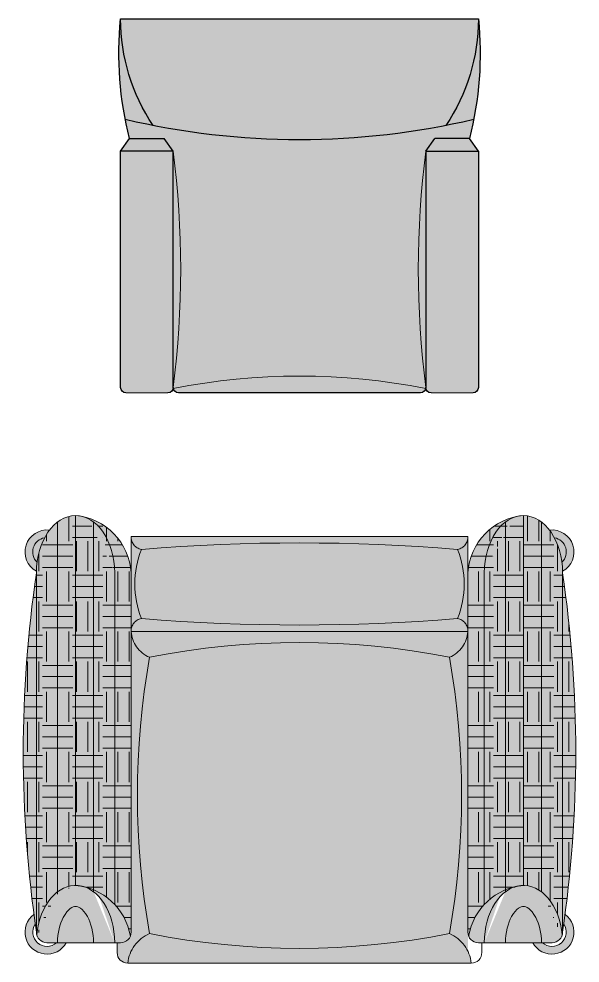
# Model space of a CAD drawing. Header units: metres. Extents: x 288.7 to 299.7, y 162.6 to 172.2.
# Drawn here: x 294.418 to 295.485, y 169.277 to 171.07 of the extents above; entities that cross this region are included whole.
import ezdxf

# ---------------------------------------------------------------- set-up
doc = ezdxf.new("R2010")
doc.units = ezdxf.units.M
doc.linetypes.add('HIDDEN2', pattern=[4.762499999999999, 3.175, -1.5875])
doc.layers.add('estofado', color=7, linetype='Continuous', lineweight=25)
doc.layers.add('parede', color=7, linetype='Continuous', lineweight=30)
pattern_1 = [(0, (-1.630636377440055, -27.65379897299687), (0.05715000000000001, 0.05715000000000001), [0.05715000000000001, -0.05715000000000001]), (0, (-1.630636377440055, -27.63236772299689), (0.05715000000000001, 0.05715000000000001), [0.05715000000000001, -0.05715000000000001]), (0, (-1.630636377440055, -27.61093647299685), (0.05715000000000001, 0.05715000000000001), [0.05715000000000001, -0.05715000000000001]), (90, (-1.6234926274401, -27.60379272299684), (-0.05715000000000001, 0.05715000000000001), [0.05715000000000001, -0.05715000000000001]), (90, (-1.602061377440009, -27.60379272299684), (-0.05715000000000001, 0.05715000000000001), [0.05715000000000001, -0.05715000000000001]), (90, (-1.580630127440031, -27.60379272299684), (-0.05715000000000001, 0.05715000000000001), [0.05715000000000001, -0.05715000000000001])]

# ---------------------------------------------------------------- blocks, each defined once
blk = doc.blocks.new('Poltrona Austria GS')
at = {"layer": 'estofado', "lineweight": 5}
h = blk.add_hatch(dxfattribs=at)
h.set_pattern_fill('EARTH,_O', color=34, scale=0.009000000000000001)
h.set_pattern_definition(pattern_1)
h.paths.add_polyline_path([(-0.5, -0.06891512728753924, 0.07344308812397204), (-0.4999999999996589, -0.7512180903718217)])
edge = h.paths.add_edge_path()
edge.add_ellipse((-0.4256554387532105, -0.06891512728753924), major_axis=(0, 0.1089154133088073), ratio=0.682589901560095, start_angle=27.51395737690893, end_angle=41.742690417502)
edge.add_ellipse((-0.4256554387532105, -0.06891512728753924), major_axis=(0, 0.1089154133088073), ratio=0.682589901560095, start_angle=41.742690417502, end_angle=52.32255933169432)
edge.add_ellipse((-0.4256554387532105, -0.06891512728753924), major_axis=(0, 0.1089154133088073), ratio=0.682589901560095, start_angle=52.32255933169432, end_angle=79.34499704152663)
edge.add_ellipse((-0.4256554387532105, -0.06891512728753924), major_axis=(0, 0.1089154133088073), ratio=0.682589901560095, start_angle=79.34499704152663, end_angle=90)
edge.add_line((-0.4999999999998863, -0.06891512715463932), (-0.4999999999996589, -0.7512180903718217))
edge.add_arc((-0.4799999999995634, -0.7512180903716512), 0.01999999999999136, 180.0000000004885, 195.0843599456205)
edge.add_ellipse((-0.4256554387509368, -0.7712180903717467), major_axis=(0, 0.1089154133088073), ratio=0.6825899015606167, start_angle=27.513957378754185, end_angle=82.1927451491668, ccw=False)
edge.add_line((-0.4599999999999227, -0.6746211928638672), (-0.4599999999999227, 0.02768177022204554))
edge = h.paths.add_edge_path()
edge.add_ellipse((-0.4256554387532105, -0.06891512728753924), major_axis=(0, 0.1089154133088073), ratio=0.682589901560095, start_angle=0, end_angle=27.51395737690893)
edge.add_line((-0.4600000000001501, 0.02768177022193186), (-0.4599999999999227, -0.6746211928638104))
edge.add_ellipse((-0.4256554387509368, -0.7712180903717467), major_axis=(0, 0.1089154133088073), ratio=0.6825899015606167, start_angle=2.7737883101508487e-09, end_angle=27.513957378754185, ccw=False)
edge.add_line((-0.4256554387509368, -0.6623026770627121), (-0.4256554387512779, 0.04000028602126804))
edge = h.paths.add_edge_path()
edge.add_ellipse((-0.4256554387532105, -0.06891512728753924), major_axis=(0, 0.1089154133088073), ratio=0.682589901560095, start_angle=-27.51395738046616, end_angle=-12.78998619798512)
edge.add_arc((-0.4362480225962599, -0.07597947484703127), 0.1164624736278139, 76.56919630036892, 84.78157875279005)
edge.add_line((-0.4256554387511642, 0.04000028602092698), (-0.4256554387508231, -0.6623026770630531))
edge.add_ellipse((-0.4256554387509368, -0.7712180903717467), major_axis=(0, 0.1089154133088073), ratio=0.6825899015606167, start_angle=-12.789986379309028, end_angle=2.7737883101508487e-09, ccw=False)
edge.add_arc((-0.4362480225940999, -0.7782824379312956), 0.1164624736277947, 67.30342742281141, 76.56919639715397, ccw=False)
edge.add_line((-0.3913108775020646, -0.6708386816934535), (-0.3913108775021783, 0.02768177021880547))
edge = h.paths.add_edge_path(flags=17)
edge.add_ellipse((-0.4256554387532105, -0.06891512728753924), major_axis=(0, 0.1089154133088073), ratio=0.682589901560095, start_angle=-90, end_angle=-27.51395738046616)
edge.add_line((-0.391310877502292, 0.02768177021863494), (-0.3913108775020646, -0.6708386816934535))
edge.add_arc((-0.4362480225938725, -0.7782824379313524), 0.1164624736277947, 43.171492949018784, 67.30342742292538, ccw=False)
edge.add_line((-0.351310877502101, -0.6986006385843666), (-0.3513108775046021, -0.06891512728424232))
edge = h.paths.add_edge_path()
edge.add_arc((-0.2959114532261538, -0.1792793542902018), 0.02409932397233753, 178.2864202347457, 181.7135797652543, ccw=False)
edge.add_line((-0.32000000000005, -0.1785587085773841), (-0.32000000000005, -0.06891512731834837))
edge.add_arc((-0.4362480225961463, -0.07597947484703127), 0.1164624736278138, 3.477565824544188, 76.56919630054512)
edge.add_ellipse((-0.4256554387532105, -0.06891512728753924), major_axis=(0, 0.1089154133088073), ratio=0.682589901560095, start_angle=-27.51395738046608, end_angle=-12.789986197985115, ccw=False)
edge.add_ellipse((-0.4256554387532105, -0.06891512728753924), major_axis=(0, 0.1089154133088073), ratio=0.682589901560095, start_angle=-90, end_angle=-27.51395738046608, ccw=False)
edge.add_line((-0.3513108775043747, -0.06891512728878979), (-0.351310877502101, -0.6986006385843666))
edge.add_arc((-0.4362480225938725, -0.7782824379312956), 0.1164624736277947, 9.687316452366417, 43.17149294899838, ccw=False)
edge.add_arc((-0.3399999999999181, -0.7512180903718786), 0.01999999999997531, 338.0774119669543, 359.9999999998371)
edge.add_line((-0.3199999999999363, -0.7512180903719354), (-0.32000000000005, -0.1800000000030195))
h = blk.add_hatch(color=34, dxfattribs=at)
h.dxf.hatch_style = 1
h.set_gradient(color1=(180, 117, 95), color2=(73, 45, 34), one_color=1, tint=0.2099999934434891)
edge = h.paths.add_edge_path()
edge.add_ellipse((-0.4256554387532105, -0.06891512728753924), major_axis=(0, 0.1089154133088073), ratio=0.682589901560095, start_angle=27.51395737690893, end_angle=41.742690417502)
edge.add_ellipse((-0.4256554387532105, -0.06891512728753924), major_axis=(0, 0.1089154133088073), ratio=0.682589901560095, start_angle=41.742690417502, end_angle=52.32255933169432)
edge.add_ellipse((-0.4256554387532105, -0.06891512728753924), major_axis=(0, 0.1089154133088073), ratio=0.682589901560095, start_angle=52.32255933169432, end_angle=79.34499704152663)
edge.add_ellipse((-0.4256554387532105, -0.06891512728753924), major_axis=(0, 0.1089154133088073), ratio=0.682589901560095, start_angle=79.34499704152663, end_angle=90)
edge.add_line((-0.4999999999998863, -0.06891512715463932), (-0.4999999999996589, -0.7512180903718217))
edge.add_arc((-0.4799999999995634, -0.7512180903716512), 0.01999999999999136, 180.0000000004885, 195.0843599456205)
edge.add_ellipse((-0.4256554387509368, -0.7712180903717467), major_axis=(0, 0.1089154133088073), ratio=0.6825899015606167, start_angle=27.513957378754185, end_angle=82.1927451491668, ccw=False)
edge.add_line((-0.4599999999999227, -0.6746211928638672), (-0.4600000000001501, 0.02768177022187501))
edge = h.paths.add_edge_path()
edge.add_ellipse((-0.4256554387532105, -0.06891512728753924), major_axis=(0, 0.1089154133088073), ratio=0.682589901560095, start_angle=0, end_angle=27.51395737690893)
edge.add_line((-0.4600000000001501, 0.02768177022181817), (-0.4599999999999227, -0.6746211928639241))
edge.add_ellipse((-0.4256554387509368, -0.7712180903717467), major_axis=(0, 0.1089154133088073), ratio=0.6825899015606167, start_angle=2.7737883101508487e-09, end_angle=27.513957378754185, ccw=False)
edge.add_line((-0.4256554387510505, -0.6623026770628258), (-0.4256554387511642, 0.04000028602138173))
h = blk.add_hatch(color=34, dxfattribs=at)
h.dxf.hatch_style = 1
h.set_gradient(color1=(180, 117, 95), color2=(73, 45, 34), one_color=1, tint=0.2099999934434891)
edge = h.paths.add_edge_path()
edge.add_ellipse((-0.4256554387532105, -0.06891512728753924), major_axis=(0, 0.1089154133088073), ratio=0.682589901560095, start_angle=-27.51395738046616, end_angle=-12.78998619798512)
edge.add_arc((-0.4362480225962599, -0.07597947484703127), 0.1164624736278139, 76.56919630036892, 84.78157875279005)
edge.add_line((-0.4256554387511642, 0.04000028602092698), (-0.4256554387508231, -0.6623026770630531))
edge.add_ellipse((-0.4256554387509368, -0.7712180903717467), major_axis=(0, 0.1089154133088073), ratio=0.6825899015606167, start_angle=-12.789986379309028, end_angle=2.7737883101508487e-09, ccw=False)
edge.add_arc((-0.4362480225940999, -0.7782824379312956), 0.1164624736277947, 67.30342742281141, 76.56919639715397, ccw=False)
edge.add_line((-0.3913108775020646, -0.6708386816934535), (-0.3913108775021783, 0.02768177021886231))
edge = h.paths.add_edge_path()
edge.add_ellipse((-0.4256554387532105, -0.06891512728753924), major_axis=(0, 0.1089154133088073), ratio=0.682589901560095, start_angle=-90, end_angle=-27.51395738046616)
edge.add_line((-0.391310877502292, 0.02768177021880547), (-0.3913108775020646, -0.6708386816934535))
edge.add_arc((-0.4362480225938725, -0.7782824379313524), 0.1164624736277947, 43.171492949018784, 67.30342742292538, ccw=False)
edge.add_line((-0.351310877502101, -0.6986006385843666), (-0.3513108775043747, -0.06891512729015403))
h = blk.add_hatch(color=34, dxfattribs=at)
h.dxf.hatch_style = 1
h.set_gradient(color1=(180, 117, 95), color2=(73, 45, 34), one_color=1, tint=0.2099999934434891)
edge = h.paths.add_edge_path()
edge.add_arc((-0.2959114532261538, -0.1792793542910545), 0.02409932397233753, 178.2864202327195, 181.7135797671455, ccw=False)
edge.add_line((-0.32000000000005, -0.1785587085773841), (-0.32000000000005, -0.06891512731834837))
edge.add_arc((-0.4362480225961463, -0.07597947484703127), 0.1164624736278138, 3.477565824544188, 76.56919630054512)
edge.add_ellipse((-0.4256554387532105, -0.06891512728753924), major_axis=(0, 0.1089154133088073), ratio=0.682589901560095, start_angle=-27.51395738046608, end_angle=-12.789986197985115, ccw=False)
edge.add_ellipse((-0.4256554387532105, -0.06891512728753924), major_axis=(0, 0.1089154133088073), ratio=0.682589901560095, start_angle=-90, end_angle=-27.51395738046608, ccw=False)
edge.add_line((-0.351310877504261, -0.06891512728753924), (-0.351310877502101, -0.6986006385843666))
edge.add_arc((-0.4362480225938725, -0.7782824379312956), 0.1164624736277947, 9.687316452366417, 43.17149294899838, ccw=False)
edge.add_arc((-0.3399999999999181, -0.7512180903718786), 0.01999999999997531, 338.0774119669543, 359.9999999998371)
edge.add_line((-0.3199999999999363, -0.7512180903719354), (-0.32000000000005, -0.180000000004668))
h = blk.add_hatch(dxfattribs=at)
h.set_pattern_fill('EARTH,_O', color=34, scale=0.009000000000000001)
h.set_pattern_definition(pattern_1)
edge = h.paths.add_edge_path()
edge.add_ellipse((0.4256554387529832, -0.06891512728776661), major_axis=(0, 0.1089154133088073), ratio=0.682589901560095, start_angle=387.51395738046614, end_angle=450, ccw=False)
edge.add_ellipse((0.4256554387529832, -0.06891512728776661), major_axis=(0, 0.1089154133088073), ratio=0.682589901560095, start_angle=372.78998619798506, end_angle=387.51395738046614, ccw=False)
edge.add_arc((0.4362480225959189, -0.07597947484731549), 0.1164624736278138, 103.4308036995702, 176.5224341724868)
edge.add_line((0.3200000000001637, -0.06891512731260718), (0.3200000000001637, -0.1785587085876159))
edge.add_arc((0.2959114532260401, -0.1792793542929871), 0.02409932397233753, -1.7135797474069818, 1.7135797475420986, ccw=False)
edge.add_line((0.3200000000001637, -0.1799999999983015), (0.3200000000003911, -0.7512180903721628))
edge.add_arc((0.3400000000003729, -0.7512180903722765), 0.01999999999999107, 179.9999999996743, 201.9225880312918)
edge.add_arc((0.4362480225940999, -0.778282437931523), 0.1164624736278282, 136.8285070509812, 170.3126835474407, ccw=False)
edge.add_line((0.3513108775023284, -0.6986006385845371), (0.351310877504261, -0.06891512728498128))
edge = h.paths.add_edge_path(flags=16)
edge.add_ellipse((0.4256554387529832, -0.06891512728776661), major_axis=(0, 0.1089154133088073), ratio=0.682589901560095, start_angle=387.5139573804661, end_angle=450)
edge.add_line((0.3513108775041474, -0.06891512729225724), (0.3513108775023284, -0.6986006385845371))
edge.add_arc((0.4362480225940999, -0.778282437931523), 0.1164624736278282, 112.69657257707459, 136.8285070509812, ccw=False)
edge.add_line((0.391310877502292, -0.670838681693624), (0.3913108775020646, 0.02768177021863494))
edge = h.paths.add_edge_path()
edge.add_arc((0.4362480225962599, -0.07597947484691758), 0.1164624736278138, 95.21842124732133, 103.4308036985934)
edge.add_ellipse((0.4256554387529832, -0.06891512728776661), major_axis=(0, 0.1089154133088073), ratio=0.682589901560095, start_angle=372.7899861979851, end_angle=387.5139573804661)
edge.add_line((0.3913108775019509, 0.02768177021869178), (0.391310877502292, -0.670838681693624))
edge.add_arc((0.4362480225940999, -0.7782824379315798), 0.1164624736278282, 103.43080360226952, 112.6965725770639, ccw=False)
edge.add_ellipse((0.4256554387511642, -0.7712180903719741), major_axis=(0, 0.1089154133088073), ratio=0.682589901560095, start_angle=359.9999999972273, end_angle=372.78998637913116, ccw=False)
edge.add_line((0.4256554387511642, -0.6623026770633373), (0.4256554387509368, 0.04000028602104067))
edge = h.paths.add_edge_path()
edge.add_ellipse((0.4256554387529832, -0.06891512728776661), major_axis=(0, 0.1089154133088073), ratio=0.682589901560095, start_angle=332.4860426230911, end_angle=360)
edge.add_line((0.4256554387508231, 0.04000028602109751), (0.4256554387511642, -0.6623026770629963))
edge.add_ellipse((0.4256554387511642, -0.7712180903719741), major_axis=(0, 0.1089154133088073), ratio=0.682589901560095, start_angle=332.48604262121404, end_angle=359.9999999972273, ccw=False)
edge.add_line((0.4600000000001501, -0.6746211928641515), (0.459999999999809, 0.02768177022181817))
edge = h.paths.add_edge_path()
edge.add_ellipse((0.4256554387529832, -0.06891512728776661), major_axis=(0, 0.1089154133088073), ratio=0.682589901560095, start_angle=270, end_angle=280.6550029582891)
edge.add_ellipse((0.4256554387529832, -0.06891512728776661), major_axis=(0, 0.1089154133088073), ratio=0.682589901560095, start_angle=280.6550029582891, end_angle=307.6774406686087)
edge.add_ellipse((0.4256554387529832, -0.06891512728776661), major_axis=(0, 0.1089154133088073), ratio=0.682589901560095, start_angle=307.6774406686087, end_angle=318.2573095826572)
edge.add_ellipse((0.4256554387529832, -0.06891512728776661), major_axis=(0, 0.1089154133088073), ratio=0.682589901560095, start_angle=318.2573095826572, end_angle=332.4860426230911)
edge.add_line((0.459999999999809, 0.02768177022170448), (0.4600000000001501, -0.6746211928642083))
edge.add_ellipse((0.4256554387511642, -0.7712180903719741), major_axis=(0, 0.1089154133088073), ratio=0.682589901560095, start_angle=277.8072548501721, end_angle=332.48604262121404, ccw=False)
edge.add_arc((0.4800000000001319, -0.7512180903722196), 0.01999999999997147, 344.9156400531094, 360)
edge.add_line((0.5000000000001137, -0.7512180903722196), (0.4999999999997726, -0.06891512716174475))
h.paths.add_polyline_path([(0.4999999999997726, -0.06891512728776661), (0.5000000000001137, -0.7145708257049819, -0.03352896933104536), (0.504718967972849, -0.7175729624938185, 0.0697870067266893)])
h = blk.add_hatch(color=34, dxfattribs=at)
h.dxf.hatch_style = 1
h.set_gradient(color1=(180, 117, 95), color2=(73, 45, 34), one_color=1, tint=0.2099999934434891)
edge = h.paths.add_edge_path()
edge.add_ellipse((0.4256554387529832, -0.06891512728776661), major_axis=(0, 0.1089154133088073), ratio=0.682589901560095, start_angle=387.51395738046614, end_angle=450, ccw=False)
edge.add_ellipse((0.4256554387529832, -0.06891512728776661), major_axis=(0, 0.1089154133088073), ratio=0.682589901560095, start_angle=372.78998619798506, end_angle=387.51395738046614, ccw=False)
edge.add_arc((0.4362480225959189, -0.07597947484731549), 0.1164624736278138, 103.4308036995702, 176.5224341724868)
edge.add_line((0.3200000000001637, -0.06891512731260718), (0.3200000000001637, -0.1785587085876159))
edge.add_arc((0.2959114532260401, -0.1792793542929871), 0.02409932397233753, -1.7135797474069818, 1.7135797475420986, ccw=False)
edge.add_line((0.3200000000001637, -0.1799999999983015), (0.3200000000003911, -0.7512180903721628))
edge.add_arc((0.3400000000003729, -0.7512180903722765), 0.01999999999999107, 179.9999999996743, 201.9225880312918)
edge.add_arc((0.4362480225940999, -0.778282437931523), 0.1164624736278282, 136.8285070509812, 170.3126835474407, ccw=False)
edge.add_line((0.3513108775023284, -0.6986006385845371), (0.3513108775041474, -0.06891512728805083))
h = blk.add_hatch(color=34, dxfattribs=at)
h.dxf.hatch_style = 1
h.set_gradient(color1=(180, 117, 95), color2=(73, 45, 34), one_color=1, tint=0.2099999934434891)
edge = h.paths.add_edge_path()
edge.add_arc((0.4362480225961463, -0.07597947484691758), 0.1164624736278138, 95.21842124726564, 103.4308036984781)
edge.add_ellipse((0.4256554387529832, -0.06891512728776661), major_axis=(0, 0.1089154133088073), ratio=0.682589901560095, start_angle=372.7899861979851, end_angle=387.5139573804661)
edge.add_line((0.3913108775020646, 0.02768177021857809), (0.391310877502292, -0.670838681693624))
edge.add_arc((0.4362480225940999, -0.7782824379315798), 0.1164624736278282, 103.43080360226952, 112.6965725770639, ccw=False)
edge.add_ellipse((0.4256554387511642, -0.7712180903719741), major_axis=(0, 0.1089154133088073), ratio=0.682589901560095, start_angle=359.9999999972273, end_angle=372.78998637913116, ccw=False)
edge.add_line((0.4256554387511642, -0.6623026770633373), (0.4256554387509368, 0.04000028602104067))
edge = h.paths.add_edge_path()
edge.add_ellipse((0.4256554387529832, -0.06891512728776661), major_axis=(0, 0.1089154133088073), ratio=0.682589901560095, start_angle=387.5139573804661, end_angle=450)
edge.add_line((0.3513108775041474, -0.06891512729225724), (0.3513108775023284, -0.6986006385845371))
edge.add_arc((0.4362480225940999, -0.778282437931523), 0.1164624736278282, 112.69657257707459, 136.8285070509812, ccw=False)
edge.add_line((0.391310877502292, -0.670838681693624), (0.3913108775020646, 0.02768177021863494))
h = blk.add_hatch(color=34, dxfattribs=at)
h.dxf.hatch_style = 1
h.set_gradient(color1=(180, 117, 95), color2=(73, 45, 34), one_color=1, tint=0.2099999934434891)
edge = h.paths.add_edge_path()
edge.add_ellipse((0.4256554387529832, -0.06891512728776661), major_axis=(0, 0.1089154133088073), ratio=0.682589901560095, start_angle=270, end_angle=280.6550029582891)
edge.add_ellipse((0.4256554387529832, -0.06891512728776661), major_axis=(0, 0.1089154133088073), ratio=0.682589901560095, start_angle=280.6550029582891, end_angle=307.6774406686087)
edge.add_ellipse((0.4256554387529832, -0.06891512728776661), major_axis=(0, 0.1089154133088073), ratio=0.682589901560095, start_angle=307.6774406686087, end_angle=318.2573095826572)
edge.add_ellipse((0.4256554387529832, -0.06891512728776661), major_axis=(0, 0.1089154133088073), ratio=0.682589901560095, start_angle=318.2573095826572, end_angle=332.4860426230911)
edge.add_line((0.4599999999996953, 0.0276817702215908), (0.4600000000000364, -0.6746211928642083))
edge.add_ellipse((0.4256554387511642, -0.7712180903719741), major_axis=(0, 0.1089154133088073), ratio=0.682589901560095, start_angle=277.8072548501721, end_angle=332.48604262121404, ccw=False)
edge.add_arc((0.4800000000001319, -0.7512180903722196), 0.01999999999997147, 344.9156400531094, 360)
edge.add_line((0.5000000000001137, -0.7512180903722196), (0.4999999999997726, -0.06891512715475301))
edge = h.paths.add_edge_path()
edge.add_ellipse((0.4256554387529832, -0.06891512728776661), major_axis=(0, 0.1089154133088073), ratio=0.682589901560095, start_angle=332.4860426230911, end_angle=360)
edge.add_line((0.4256554387508231, 0.04000028602109751), (0.4256554387511642, -0.6623026770629963))
edge.add_ellipse((0.4256554387511642, -0.7712180903719741), major_axis=(0, 0.1089154133088073), ratio=0.682589901560095, start_angle=332.48604262121404, end_angle=359.9999999972273, ccw=False)
edge.add_line((0.4600000000001501, -0.6746211928641515), (0.459999999999809, 0.02768177022181817))
h = blk.add_hatch(color=34, dxfattribs=at)
h.dxf.hatch_style = 1
h.set_gradient(color1=(180, 117, 95), color2=(73, 45, 34), one_color=1, tint=0.2099999934434891, name='INVSPHERICAL')
edge = h.paths.add_edge_path()
edge.add_ellipse((-0.4256554387532105, -0.06891512728753924), major_axis=(0, 0.1089154133088073), ratio=0.682589901560095, start_angle=41.74269041750199, end_angle=52.32255933169432, ccw=False)
edge.add_arc((-0.4799999999997908, -0.02911593219761244), 0.04174951505784188, 83.33314743991866, 241.4389020635607)
edge.add_ellipse((-0.4256554387532105, -0.06891512728753924), major_axis=(0, 0.1089154133088073), ratio=0.682589901560095, start_angle=79.3449970415266, end_angle=90, ccw=False)
edge.add_arc((-0.4799999999996771, -0.02911593219761244), 0.02714657481385534, 99.53429250226719, 226.407678376914, ccw=False)
h = blk.add_hatch(color=34, dxfattribs=at)
h.dxf.hatch_style = 1
h.set_gradient(color1=(222, 226, 227), one_color=1, tint=1, name='CURVED')
h.paths.add_polyline_path([(0.3200000000001637, -0.001441291413300405), (0.3200000000001637, -2.273736754432321e-13), (-0.32000000000005, 2.842170943040401e-13), (-0.32000000000005, -0.001441291416483637, 0.3500104227340222), (-0.3005610522181996, -0.02436718129024484, -0.04103744391108397), (0.3005610522174038, -0.02436718129013116, 0.3500104227776589)])
h = blk.add_hatch(color=34, dxfattribs=at)
h.dxf.hatch_style = 1
h.set_gradient(color1=(180, 117, 95), color2=(73, 45, 34), one_color=1, tint=0.2099999934434891, name='INVSPHERICAL')
edge = h.paths.add_edge_path()
edge.add_ellipse((0.4256554387529832, -0.06891512728776661), major_axis=(0, 0.1089154133088073), ratio=0.682589901560095, start_angle=307.67744066860865, end_angle=318.2573095826572, ccw=False)
edge.add_arc((0.4800000000003593, -0.02911593219727138), 0.02714657481385533, -46.40767837962801, 80.46570750065189, ccw=False)
edge.add_ellipse((0.4256554387529832, -0.06891512728776661), major_axis=(0, 0.1089154133088073), ratio=0.682589901560095, start_angle=270, end_angle=280.6550029582891, ccw=False)
edge.add_arc((0.4800000000000182, -0.02911593219761244), 0.04174951505784189, 298.5610979359163, 456.6668525608653)
h = blk.add_hatch(color=34, dxfattribs=at)
h.dxf.hatch_style = 1
h.set_gradient(color1=(222, 226, 227), one_color=1, tint=1)
h.paths.add_polyline_path([(-0.3005610522175175, -0.02436718129035853, -0.3500104227418851), (-0.32000000000005, -0.001441291416483637), (-0.32000000000005, -0.1785587085811926, -0.3500104227339385), (-0.3005610522174038, -0.1556328187081135, -0.1903658255387274)])
h = blk.add_hatch(color=34, dxfattribs=at)
h.dxf.hatch_style = 1
h.set_gradient(color1=(222, 226, 227), one_color=1, tint=1, name='CYLINDER')
h.paths.add_polyline_path([(0.3005610522175175, -0.02436718129087012, 0.04103744391103724), (-0.3005610522174038, -0.024367181290188, 0.1903658255390819), (-0.3005610522174038, -0.1556328187081704, 0.0410374439110294), (0.3005610522174038, -0.155632818708682, 0.1903658255388158)])
h = blk.add_hatch(color=34, dxfattribs=at)
h.dxf.hatch_style = 1
h.set_gradient(color1=(222, 226, 227), one_color=1, tint=1)
h.paths.add_polyline_path([(0.3200000000001637, -0.001441291413357249, -0.3500104227843137), (0.3005610522175175, -0.02436718129087012, -0.1903658255388158), (0.3005610522174038, -0.155632818708682, -0.3500104228080128), (0.3200000000001637, -0.1785587085881843)])
h = blk.add_hatch(color=34, dxfattribs=at)
h.dxf.hatch_style = 1
h.set_gradient(color1=(180, 117, 95), color2=(73, 45, 34), one_color=1, tint=0.2099999934434891)
h.paths.add_polyline_path([(-0.5, -0.06891512728753924, 0.07344308812397204), (-0.4999999999996589, -0.7512180903718217)])
h = blk.add_hatch(color=34, dxfattribs=at)
h.dxf.hatch_style = 1
h.set_gradient(color1=(180, 117, 95), color2=(73, 45, 34), one_color=1, tint=0.2099999934434891)
h.paths.add_polyline_path([(0.4999999999997726, -0.06891512728776661), (0.5000000000001137, -0.714570825704925, -0.001824041425994378), (0.5002668495100124, -0.7147177229969088, 0.001824041425994378), (0.5000000000001137, -0.714570825704925), (0.5000000000001137, -0.7512180903722196, 0.07344308812399074)])
h = blk.add_hatch(color=34, dxfattribs=at)
h.dxf.hatch_style = 1
h.set_gradient(color1=(222, 226, 227), one_color=1, tint=1, name='HEMISPHERICAL')
h.paths.add_polyline_path([(0.3005610522177449, -0.155632818708682, -0.04103744391105276), (-0.3005610522174038, -0.1556328187081704, 0.3500104227326469), (-0.32000000000005, -0.1785587085811358), (-0.32000000000005, -0.1799999999997226), (0.32000000000005, -0.180000000000291), (0.32000000000005, -0.1785587085826137, 0.3500104227403403)])
h = blk.add_hatch(color=34, dxfattribs=at)
h.dxf.hatch_style = 1
h.set_gradient(color1=(222, 226, 227), one_color=1, tint=1, name='HEMISPHERICAL')
h.paths.add_polyline_path([(-0.2850759994597638, -0.2291564894285898, -0.286381710178345), (-0.32000000000005, -0.1800000000043838), (-0.3199999999999363, -0.7512180903719354, -0.4142135623732853), (-0.3399999999999181, -0.7712180903719172), (-0.3465827367865586, -0.7712180903718604), (-0.3465827367865586, -0.7899997139788866, 0.4142135623746362), (-0.3265827367864631, -0.8099997139788684, -0.2689464518696725), (-0.2850759994595364, -0.7540040430811246, -0.08745549175568686)])
h = blk.add_hatch(color=34, dxfattribs=at)
h.dxf.hatch_style = 1
h.set_gradient(color1=(222, 226, 227), one_color=1, tint=1, name='HEMISPHERICAL')
h.paths.add_polyline_path([(0.3200000000001637, -0.1800000000002342), (-0.32000000000005, -0.1799999999997226, 0.28638171019836), (-0.2850759994599912, -0.2291564894284761, -0.09800855054632951), (0.2850759994596501, -0.2291564894290445, 0.286381710200094)])
h = blk.add_hatch(color=34, dxfattribs=at)
h.dxf.hatch_style = 1
h.set_gradient(color1=(222, 226, 227), one_color=1, tint=1, name='HEMISPHERICAL')
h.paths.add_polyline_path([(0.32000000000005, -0.1800000000019395, -0.2863817101919433), (0.2850759994596501, -0.2291564894290445, -0.08745549175581951), (0.2850759994598775, -0.7540040430811814, -0.1793590825310899), (0.32000000000005, -0.787357797867287)])
h = blk.add_hatch(color=34, dxfattribs=at)
h.dxf.hatch_style = 1
h.set_gradient(color1=(222, 226, 227), one_color=1, tint=1, name='HEMISPHERICAL')
h.paths.add_polyline_path([(0.2850759994596501, -0.2291564894290445, 0.09800855054628968), (-0.2850759994597638, -0.2291564894284193, 0.08745549175572533), (-0.2850759994595364, -0.7540040430811814, 0.09800855054628982), (0.2850759994598775, -0.7540040430816362, 0.0874554917558965)])
h = blk.add_hatch(color=34, dxfattribs=at)
h.dxf.hatch_style = 1
h.set_gradient(color1=(180, 117, 95), color2=(73, 45, 34), one_color=1, tint=0.2099999934434891, name='INVCURVED')
edge = h.paths.add_edge_path(flags=17)
edge.add_spline(control_points=[(-0.3913108775020646, -0.7712180903717467), (-0.3913108775020646, -0.7524220196917213), (-0.3962314769225941, -0.7338113047637762), (-0.4122127985940551, -0.7054975350458221), (-0.4211864316927176, -0.7022038090714204), (-0.4305880960874902, -0.7024065449760428), (-0.4401628823156898, -0.7064588241408387), (-0.4555282764331423, -0.7353738068543976), (-0.459999999999809, -0.7532228052123173), (-0.459999999999809, -0.7712180903717467)], knot_values=[4.71238898038469, 4.71238898038469, 4.71238898038469, 4.71238898038469, 5.40332093047035, 5.40332093047035, 6.297903497772919, 6.297903497772919, 7.192486065075487, 7.192486065075487, 7.853981633974483, 7.853981633974483, 7.853981633974483, 7.853981633974483], degree=3, periodic=0)
edge.add_line((-0.459999999999809, -0.7712180903718036), (-0.3913108775020646, -0.7712180903718604))
edge = h.paths.add_edge_path()
edge.add_ellipse((-0.4256554387509368, -0.7712180903717467), major_axis=(0, 0.1089154133088073), ratio=0.6825899015606167, start_angle=-90, end_angle=-27.51395737866266)
edge.add_ellipse((-0.4256554387509368, -0.7712180903717467), major_axis=(0, 0.1089154133088073), ratio=0.6825899015606167, start_angle=-27.51395737866266, end_angle=-12.78998637930895)
edge.add_arc((-0.436248022592963, -0.778282437931523), 0.1164624736277947, 76.56919627046972, 84.78157875610425)
edge.add_ellipse((-0.4256554387509368, -0.7712180903717467), major_axis=(0, 0.1089154133088073), ratio=0.6825899015606167, start_angle=2.773850793235414e-09, end_angle=27.51395737875421)
edge.add_ellipse((-0.4256554387509368, -0.7712180903717467), major_axis=(0, 0.1089154133088073), ratio=0.6825899015606167, start_angle=27.51395737875421, end_angle=82.19274514916681)
edge.add_arc((-0.4799999999995634, -0.7512180903718217), 0.01999999999999136, 195.0843599451488, 269.9999999996743)
edge.add_line((-0.4799999999996771, -0.7712180903718036), (-0.4599999999996953, -0.7712180903718036))
edge.add_spline(control_points=[(-0.459999999999809, -0.7712180903717467), (-0.459999999999809, -0.7532228052123173), (-0.4555282764331423, -0.7353738068543976), (-0.4401628823156898, -0.7064588241408387), (-0.4305880960874902, -0.7024065449760428), (-0.4211864316927176, -0.7022038090714204), (-0.4122127985940551, -0.7054975350458221), (-0.3962314769225941, -0.7338113047637762), (-0.3913108775020646, -0.7524220196917213), (-0.3913108775020646, -0.7712180903717467)], knot_values=[4.71238898038469, 4.71238898038469, 4.71238898038469, 4.71238898038469, 5.373884549283686, 5.373884549283686, 6.268467116586254, 6.268467116586254, 7.163049683888822, 7.163049683888822, 7.853981633974483, 7.853981633974483, 7.853981633974483, 7.853981633974483], degree=3, periodic=0)
edge.add_line((-0.3913108775021783, -0.7712180903718604), (-0.3513108775022147, -0.7712180903719172))
edge = h.paths.add_edge_path()
edge.add_line((-0.3913108775020646, -0.6708386816933967), (-0.3913108775020646, -0.6746211928638104))
edge.add_ellipse((-0.4256554387509368, -0.7712180903717467), major_axis=(0, 0.1089154133088073), ratio=0.6825899015606167, start_angle=-90, end_angle=-27.513957378662724, ccw=False)
edge.add_line((-0.351310877502101, -0.7712180903719172), (-0.3399999999999181, -0.7712180903719172))
edge.add_arc((-0.3399999999999181, -0.7512180903719354), 0.01999999999997532, 270, 338.0774119671054)
edge.add_arc((-0.4362480225938725, -0.7782824379312956), 0.1164624736277947, 9.687316452366366, 67.3034274229254)
h = blk.add_hatch(color=34, dxfattribs=at)
h.dxf.hatch_style = 1
h.set_gradient(color1=(180, 117, 95), color2=(73, 45, 34), one_color=1, tint=0.2099999934434891, name='INVCURVED')
edge = h.paths.add_edge_path(flags=17)
edge.add_spline(control_points=[(0.4600000000000364, -0.7712180903719741), (0.4600000000000364, -0.7532228052125447), (0.4555282764333697, -0.735373806854625), (0.4401628823159172, -0.7064588241410661), (0.4305880960877175, -0.7024065449762702), (0.421186431692945, -0.7022038090716478), (0.4122127985942825, -0.7054975350460495), (0.3962314769228215, -0.7338113047640036), (0.391310877502292, -0.7524220196919487), (0.391310877502292, -0.7712180903719741)], knot_values=[4.71238898038469, 4.71238898038469, 4.71238898038469, 4.71238898038469, 5.373884549283686, 5.373884549283686, 6.268467116586254, 6.268467116586254, 7.163049683888822, 7.163049683888822, 7.853981633974483, 7.853981633974483, 7.853981633974483, 7.853981633974483], degree=3, periodic=0)
edge.add_line((0.391310877502292, -0.7712180903721446), (0.4599999999999227, -0.7712180903722015))
edge = h.paths.add_edge_path()
edge.add_ellipse((0.4256554387511642, -0.7712180903719741), major_axis=(0, 0.1089154133088073), ratio=0.682589901560095, start_angle=277.8072548501721, end_angle=332.486042621214)
edge.add_ellipse((0.4256554387511642, -0.7712180903719741), major_axis=(0, 0.1089154133088073), ratio=0.682589901560095, start_angle=332.486042621214, end_angle=359.9999999972273)
edge.add_arc((0.4362480225940999, -0.7782824379316935), 0.1164624736278282, 95.2184212443439, 103.4308037304462)
edge.add_ellipse((0.4256554387511642, -0.7712180903719741), major_axis=(0, 0.1089154133088073), ratio=0.682589901560095, start_angle=372.7899863791312, end_angle=387.5139573786806)
edge.add_ellipse((0.4256554387511642, -0.7712180903719741), major_axis=(0, 0.1089154133088073), ratio=0.682589901560095, start_angle=387.5139573786806, end_angle=450)
edge.add_line((0.3513108775023284, -0.7712180903721446), (0.3913108775020646, -0.7712180903722015))
edge.add_spline(control_points=[(0.391310877502292, -0.7712180903719741), (0.391310877502292, -0.7524220196919487), (0.3962314769228215, -0.7338113047640036), (0.4122127985942825, -0.7054975350460495), (0.421186431692945, -0.7022038090716478), (0.4305880960877175, -0.7024065449762702), (0.4401628823159172, -0.7064588241410661), (0.4555282764333697, -0.735373806854625), (0.4600000000000364, -0.7532228052125447), (0.4600000000000364, -0.7712180903719741)], knot_values=[4.71238898038469, 4.71238898038469, 4.71238898038469, 4.71238898038469, 5.40332093047035, 5.40332093047035, 6.297903497772919, 6.297903497772919, 7.192486065075487, 7.192486065075487, 7.853981633974483, 7.853981633974483, 7.853981633974483, 7.853981633974483], degree=3, periodic=0)
edge.add_line((0.4599999999999227, -0.7712180903722015), (0.4800000000001319, -0.7712180903722015))
edge.add_arc((0.4800000000001319, -0.7512180903722196), 0.01999999999997147, 270, 344.9156400531094)
edge = h.paths.add_edge_path()
edge.add_ellipse((0.4256554387511642, -0.7712180903719741), major_axis=(0, 0.1089154133088073), ratio=0.682589901560095, start_angle=387.51395737868063, end_angle=450, ccw=False)
edge.add_line((0.391310877502292, -0.6746211928639241), (0.391310877502292, -0.670838681693624))
edge.add_arc((0.4362480225940999, -0.778282437931523), 0.1164624736278282, 112.6965725770746, 170.3126835474407)
edge.add_arc((0.3400000000003729, -0.7512180903721628), 0.01999999999999107, 201.922588031594, 270)
edge.add_line((0.3400000000003729, -0.7712180903721446), (0.3513108775024421, -0.7712180903721446))
h = blk.add_hatch(color=34, dxfattribs=at)
h.dxf.hatch_style = 1
h.set_gradient(color1=(180, 117, 95), color2=(73, 45, 34), one_color=1, tint=0.2099999934434891, name='INVSPHERICAL')
h.paths.add_polyline_path([(-0.5022174824608783, -0.7358495394403803, -0.001974986642442085), (-0.5047189679726216, -0.717572962493989, 1.246778418160761), (-0.4433527353328373, -0.7712180903718604), (-0.461839358913835, -0.7712180903718036, -0.8918548326694588)])
h = blk.add_hatch(color=34, dxfattribs=at)
h.dxf.hatch_style = 1
h.set_gradient(color1=(180, 117, 95), color2=(73, 45, 34), one_color=1, tint=0.2099999934434891, name='INVSPHERICAL')
h.paths.add_polyline_path([(0.504718967972849, -0.7175729624938754, -0.001974986642407561), (0.502217482460992, -0.7358495394399256, -0.8918548326833255), (0.4618393589145171, -0.7712180903722015), (0.443352735333292, -0.7712180903722015, 1.246778418153081)])
h = blk.add_hatch(color=34, dxfattribs=at)
h.dxf.hatch_style = 1
h.set_gradient(color1=(222, 226, 227), one_color=1, tint=1, name='HEMISPHERICAL')
h.paths.add_polyline_path([(0.2850759994606733, -0.7540040430814656, -0.09800855054642929), (-0.2850759994595364, -0.7540040430811814, 0.2689464518697708), (-0.3265827367865768, -0.8099997139788684), (0.3265827367868042, -0.8099997139791526, 0.2689464518673551)])
at = {"layer": 'estofado', "color": 34, "lineweight": 5}
for p, q in [((-0.4256554387511642, 0.04000028602126804), (-0.4256554387509368, -0.6623026770629394)), ((0.4256554387509368, 0.04000028602104067), (0.4256554387511642, -0.6623026770631668)), ((-0.4600000000000364, 0.0276817702219887), (-0.4599999999999227, -0.6746211928638672)), ((-0.391310877502292, 0.02768177021886231), (-0.3913108775020646, -0.6746211928638104)), ((0.3913108775020646, 0.02768177021863494), (0.391310877502292, -0.6746211928640378)), ((0.459999999999809, 0.02768177022176133), (0.4600000000001501, -0.6746211928640946)), ((-0.351310877502101, -0.6986006385842529), (-0.3513108775043747, -0.06891512728753924)), ((0.3513108775023284, -0.6986006385844803), (0.3513108775041474, -0.06891512728776661))]:
    blk.add_line(p, q, dxfattribs=at)
at = {"layer": 'estofado', "color": 34, "lineweight": 13}
for p, q in [((-0.3200000000001637, 2.273736754432321e-13), (0.3200000000001637, -2.273736754432321e-13)), ((-0.32000000000005, 2.842170943040401e-13), (-0.3199999999999363, -0.7512180903719354)), ((0.3200000000001637, -2.273736754432321e-13), (0.3200000000003911, -0.7512180903721628)), ((-0.4999999999996589, -0.7512180903718217), (-0.5, -0.06891512728753924)), ((0.5000000000001137, -0.7512180903722196), (0.4999999999997726, -0.06891512728776661)), ((-0.32000000000005, -0.1799999999997226), (0.3200000000001637, -0.1800000000002342)), ((-0.3399999999999181, -0.7712180903719172), (-0.4799999999996771, -0.7712180903718036)), ((0.4800000000001319, -0.7712180903722015), (0.3400000000003729, -0.7712180903721446))]:
    blk.add_line(p, q, dxfattribs=at)
at = {"layer": 'estofado', "color": 8, "lineweight": 13}
for p, q in [((-0.3465827367865586, -0.7712180903716899), (-0.3465827367865586, -0.7899997139788866)), ((0.346582736786786, -0.7712180903716899), (0.346582736786786, -0.7899997139791708)), ((0.3265827367868042, -0.8099997139791526), (-0.3265827367865768, -0.8099997139788684))]:
    blk.add_line(p, q, dxfattribs=at)
at = {"layer": 'estofado', "color": 34, "lineweight": 13}
for centre, radius, start, end in [((-0.4362480225961463, -0.07597947484708811), 0.1164624736278231, 3.477565841240675, 84.78157875420291), ((0.4362480225959189, -0.07597947484731549), 0.1164624736278231, 95.21842124579707, 176.5224341587593), ((-0.4362480225938725, -0.7782824379312956), 0.1164624736278231, 9.68731645236646, 84.78157875420291), ((0.4362480225940999, -0.778282437931523), 0.1164624736278231, 95.21842124579707, 170.3126835474418), ((-0.4799999999996771, -0.7512180903718217), 0.02, 180.0000000000196, 269.9999999999609), ((-0.3399999999999181, -0.7512180903719354), 0.02, 269.9999999999804, 1.628443996909321e-11), ((0.3400000000003729, -0.7512180903721628), 0.02, 180.0000000000163, 269.9999999999609), ((0.4800000000001319, -0.7512180903722196), 0.02, 269.9999999999609, 1.954132796291185e-11)]:
    blk.add_arc(centre, radius, start, end, dxfattribs=at)
at = {"layer": 'estofado', "color": 34, "lineweight": 5}
for centre, radius, start, end in [((-0.4799999999996771, -0.02911593219761244), 0.04174951505785884, 83.33314744007646, 241.3767900325068), ((0.4800000000000182, -0.02911593219761244), 0.04174951505785884, 298.6232099674932, 96.66685255992356), ((-0.4799999999996771, -0.02911593219761244), 0.0271465748138553, 99.53429250228986, 226.4076783769993), ((0.4800000000000182, -0.02911593219761244), 0.0271465748138553, 313.5923216230007, 80.46570749771014), ((1.810029150476566, -0.4100666088215803), 2.335084368799945, 171.5991248254241, 188.4008751749776), ((-1.810029150476566, -0.4100666088215803), 2.335084368799945, 351.5991248250224, 8.40087517457589), ((0.4800000000000182, -0.7512180903718217), 0.04174951505785884, 60.95875103380143, 61.3767900325068), ((-0.4799999999996771, -0.7512180903718217), 0.04174951505785884, 126.304606073639, 331.3767900326846), ((0.4800000000000182, -0.7512180903718217), 0.04174951505785884, 208.6232099673154, 53.69539392692705), ((-0.4799999999996771, -0.7512180903718217), 0.02701497519245777, 145.3271373345553, 312.2404551271838), ((0.4800000000000182, -0.7512180903718217), 0.02701497519245777, 227.7595448728162, 34.67286266640956)]:
    blk.add_arc(centre, radius, start, end, dxfattribs=at)
at = {"layer": 'estofado', "color": 8, "linetype": 'HIDDEN2', "lineweight": 5}
for centre, radius, start, end in [((-0.2959114532260401, -0.0007206457059965032), 0.02409932397234511, 178.2864202503046, 258.8758926620367), ((3.410605131648481e-13, -3.680234326364882), 3.668201402396935, 85.30009246725396, 94.69990753275931), ((0.2959114532260401, -0.000720645706508094), 0.02409932397234511, 281.1241073379632, 1.71357974969538), ((-0.1344221427528964, -0.08999999999917918), 0.17863315518055, 158.4436086231398, 201.5563913769128), ((0.1344221427528964, -0.08999999999969077), 0.17863315518055, 338.4436086230871, 21.55639137686023), ((-0.2959114532260401, -0.1792793542925324), 0.02409932397234511, 101.1241073379632, 181.7135797496954), ((3.069544618483633e-12, 3.500234326366297), 3.668201402396931, 265.300092467195, 274.6999075327068), ((0.2959114532260401, -0.179279354293044), 0.02409932397234511, 358.2864202503046, 78.87589266203675), ((-0.2631456924449367, -0.1765913608479082), 0.05695639655442183, 183.4310001835225, 247.3539769323248), ((0.263145692444823, -0.1765913608484198), 0.05695639655442183, 292.6460230676691, 356.5689998164774), ((-1.591615728102624e-12, -1.669529039606516), 1.468312435680356, 78.80480184986119, 101.1951981500194), ((1.203776404437122, -0.4915802662542887), 1.511802804347521, 170.00377234133, 189.9962276587161), ((-1.203776404433597, -0.4915802662557667), 1.511802804344103, 350.0037723413204, 9.996227658733202), ((-0.2575433795853996, -0.8177938212045888), 0.06947791699646193, 113.3457483175046, 173.5589398478928), ((1.250555214937776e-12, 0.686368507096347), 1.468312435680323, 258.8048018498746, 281.1951981500391), ((0.2575433795857407, -0.8177938212045888), 0.06947791699646193, 6.44106015210712, 66.65425168249534)]:
    blk.add_arc(centre, radius, start, end, dxfattribs=at)
at = {"layer": 'estofado', "color": 8, "lineweight": 13}
for centre, start, end in [((-0.3265827367865768, -0.7899997139788866), 180, 269.9999999999739), ((0.3265827367868042, -0.7899997139791708), 269.9999999999739, 0)]:
    blk.add_arc(centre, 0.02, start, end, dxfattribs=at)
at = {"layer": 'estofado', "color": 34, "lineweight": 13, "extrusion": (0, 0, -1)}
for centre, ratio, start_param in [((-0.4256554387532105, -0.06891512728753924), 0.682589901560095, 4.71238898038469), ((-0.4256554387509368, -0.7712180903717467), 0.6825899015606169, 4.848651283074028)]:
    blk.add_ellipse(centre, major_axis=(0, 0.1089154133088073), ratio=ratio, start_param=start_param, end_param=7.853981633974483, dxfattribs=at)
at = {"layer": 'estofado', "color": 34, "lineweight": 13}
for centre, start_param in [((0.4256554387529832, -0.06891512728776661), 4.71238898038469), ((0.4256554387511642, -0.7712180903719741), 4.84865128306249)]:
    blk.add_ellipse(centre, major_axis=(0, 0.1089154133088073), ratio=0.682589901560095, start_param=start_param, end_param=7.853981633974483, dxfattribs=at)
for points in [[(-0.459999999999809, -0.7712180903717467), (-0.459999999999809, -0.7532228052123173), (-0.4555282764331423, -0.7353738068543976), (-0.4401628823156898, -0.7064588241408387), (-0.4305880960874902, -0.7024065449760428), (-0.4211864316927176, -0.7022038090714204), (-0.4122127985940551, -0.7054975350458221), (-0.3962314769225941, -0.7338113047637762), (-0.3913108775020646, -0.7524220196917213), (-0.3913108775020646, -0.7712180903717467)], [(0.4600000000000364, -0.7712180903719741), (0.4600000000000364, -0.7532228052125447), (0.4555282764333697, -0.735373806854625), (0.4401628823159172, -0.7064588241410661), (0.4305880960877175, -0.7024065449762702), (0.421186431692945, -0.7022038090716478), (0.4122127985942825, -0.7054975350460495), (0.3962314769228215, -0.7338113047640036), (0.391310877502292, -0.7524220196919487), (0.391310877502292, -0.7712180903719741)]]:
    blk.add_open_spline(points, degree=3, knots=[4.71238898038469, 4.71238898038469, 4.71238898038469, 4.71238898038469, 5.373884549283686, 5.373884549283686, 6.268467116586254, 6.268467116586254, 7.163049683888822, 7.163049683888822, 7.853981633974483, 7.853981633974483, 7.853981633974483, 7.853981633974483], dxfattribs=at)
blk = doc.blocks.new('Polt. Nicole - Marrom')
at = {"layer": 'parede', "ltscale": 0.8}
h = blk.add_hatch(color=0, dxfattribs=at)
h.set_gradient(color1=(96, 64, 57), color2=(150, 101, 90), one_color=1, tint=0.4699999988079071, name='CURVED')
h.paths.add_polyline_path([(0.2781167860264224, -0.2026462503372804, 0.1485162839936832), (0.3400000000001456, 0), (-0.3400000000000318, 0, 0.1485162839937628), (-0.2781167860262145, -0.2026462503373653, 0.09728252769415957)])
h = blk.add_hatch(color=0, dxfattribs=at)
h.set_gradient(color1=(96, 64, 57), color2=(150, 101, 90), one_color=1, tint=0.4699999988079071, name='INVSPHERICAL')
h.paths.add_polyline_path([(0.340000000000147, 9.952244106950503e-13, -0.1485162839943803), (0.2781167860264228, -0.2026462503372798, 0.009383724378161604), (0.3310525409353531, -0.1912126894355868, 0.07338975605458697)])
h = blk.add_hatch(color=0, dxfattribs=at)
h.set_gradient(color1=(96, 64, 57), color2=(150, 101, 90), one_color=1, tint=0.4699999988079071, name='INVSPHERICAL')
h.paths.add_polyline_path([(-0.3399999999999181, -9.596219218560575e-14, 0.07439514925027214), (-0.3311071720049008, -0.1911998110034542, 0.009393449801770183), (-0.2781167860262143, -0.2026462503373654, -0.1485162839936714)])
h = blk.add_hatch(color=0, dxfattribs=at)
h.set_gradient(color1=(96, 64, 57), color2=(150, 101, 90), one_color=1, tint=0.4699999988079071, name='INVCURVED')
h.paths.add_polyline_path([(-0.3311071720049235, -0.1911998110034488, 0.01422903760441098), (-0.322951551095245, -0.2270889573869681), (-0.2570484489041293, -0.2270889573869681), (-0.2399999999994407, -0.2510112124899706, -0.06337655635291482), (-0.2400000000000122, -0.7000000000001503, 0.04832763733390253), (-0.2398140248843146, -0.701919613390886, -0.09894407249230537), (0.2398140248842195, -0.7019196133908213, 0.04832763739817874), (0.2399999999999045, -0.6999999999975193, -0.06337655635254041), (0.2400000000000091, -0.2510112124899706), (0.2401302515296545, -0.2510112124899706), (0.2570201497738935, -0.2273114344797023), (0.3229232519648804, -0.2273114344797023, 0.01411339910211387), (0.3310525409352791, -0.1912126894356043, -0.1162737721168967)])
h = blk.add_hatch(color=0, dxfattribs=at)
h.set_gradient(color1=(96, 64, 57), color2=(150, 101, 90), one_color=1, tint=0.4699999988079071, name='CURVED')
h.paths.add_polyline_path([(-0.2399999999994407, -0.2510112124899707), (-0.2570484489041291, -0.2270889573869681), (-0.3229515510951159, -0.2270889573869681), (-0.3399999999998045, -0.2510112124899706)])
h = blk.add_hatch(color=0, dxfattribs=at)
h.set_gradient(color1=(96, 64, 57), color2=(150, 101, 90), one_color=1, tint=0.4699999988079071, name='CURVED')
h.paths.add_polyline_path([(0.2570201497738935, -0.2273114344797023), (0.2401302515296546, -0.2510112124899706), (0.3398131502091193, -0.2510112124899706), (0.3229232519648804, -0.2273114344797023)])
h = blk.add_hatch(color=0, dxfattribs=at)
h.set_gradient(color1=(96, 64, 57), color2=(150, 101, 90), one_color=1, tint=0.4699999988079071, name='CYLINDER')
h.paths.add_polyline_path([(-0.3400000000000318, -0.6999999999999318, 0.4142135623724107), (-0.3300000000000461, -0.7099999999999227), (-0.2499999999996589, -0.7100000000000364, 0.4142135623659022), (-0.2399999999998954, -0.7000000000000455), (-0.2400000000001228, -0.2510112124899706), (-0.3399999999998045, -0.2510112124899705)])
h = blk.add_hatch(color=0, dxfattribs=at)
h.set_gradient(color1=(96, 64, 57), color2=(150, 101, 90), one_color=1, tint=0.4699999988079071, name='CYLINDER')
h.paths.add_polyline_path([(-0.2399999999998954, -0.7000000000000455, 0.06337655635328099), (-0.2400000000001228, -0.2510112124872925)])
h = blk.add_hatch(color=0, dxfattribs=at)
h.set_gradient(color1=(96, 64, 57), color2=(150, 101, 90), one_color=1, tint=0.4699999988079071, name='CYLINDER')
h.paths.add_polyline_path([(0.3400000000000318, -0.2512733987093222), (0.3398131502091193, -0.2510112124899706), (0.2401302515296546, -0.2510112124899706), (0.2399999999996681, -0.2511939804558599), (0.2399999999998954, -0.7000000000000455, 0.4142135623725618), (0.2499999999998863, -0.7100000000000364), (0.3300000000000409, -0.7099999999999227, 0.4142135623728287), (0.3400000000000318, -0.6999999999999227)])
h = blk.add_hatch(color=0, dxfattribs=at)
h.set_gradient(color1=(96, 64, 57), color2=(150, 101, 90), one_color=1, tint=0.4699999988079071, name='CYLINDER')
h.paths.add_polyline_path([(0.2399999999996681, -0.2511939804558599), (0.2399717008692999, -0.2512336895824582, 0.0633448998542687), (0.2399999999998954, -0.6999999999974469)])
h = blk.add_hatch(color=0, dxfattribs=at)
h.set_gradient(color1=(96, 64, 57), color2=(150, 101, 90), one_color=1, tint=0.4699999988079071, name='CURVED')
h.paths.add_polyline_path([(0.2299999999999045, -0.7100000000000364, 0.3587053741934594), (0.2398140248842178, -0.7019196133908212, 0.09894407249228322), (-0.2398140248842109, -0.7019196133908653, 0.358705374192242), (-0.2299999999999045, -0.7100000000000364)])
at = {"layer": 'estofado', "color": 0, "ltscale": 0.7}
for p, q in [((0.3400000000000318, 0), (-0.3400000000000318, 0)), ((-0.3399999999998045, -0.2510112124899706), (-0.322951551095116, -0.2270889573869681)), ((-0.322951551095116, -0.2270889573869681), (-0.2570484489043565, -0.2270889573869681)), ((-0.2399999999994407, -0.2510112124899706), (-0.2570484489041291, -0.2270889573869681)), ((0.2399717008692051, -0.2512336895825911), (0.2570201497738935, -0.2273114344797023)), ((0.3229232519648804, -0.2273114344797023), (0.2570201497741209, -0.2273114344797023)), ((0.3399717008695688, -0.2512336895825911), (0.3229232519648804, -0.2273114344797023)), ((-0.239999999999668, -0.2510112124899706), (-0.3399999999998045, -0.2510112124899706)), ((-0.3399999999998045, -0.2510112124899706), (-0.3400000000000318, -0.6999999999999318)), ((-0.2400000000001228, -0.2510112124899706), (-0.2399999999998954, -0.7000000000000455)), ((0.2399999999998954, -0.7000000000000455), (0.239999999999668, -0.2510112124900843)), ((0.2399999999998954, -0.2510112124899706), (0.3400000000000318, -0.2510112124899706)), ((0.3400000000000318, -0.6999999999999318), (0.3400000000000318, -0.2510112124900843)), ((-0.2299999999999045, -0.7100000000000364), (0.2299999999999045, -0.7100000000000364))]:
    blk.add_line(p, q, dxfattribs=at)
at = {"layer": 'estofado', "color": 0, "lineweight": 5, "ltscale": 0.7}
for p, q in [((-0.3300000000000409, -0.7099999999999227), (-0.2499999999996589, -0.7100000000000364)), ((0.3300000000000409, -0.7099999999999227), (0.2499999999998863, -0.7100000000000364))]:
    blk.add_line(p, q, dxfattribs=at)
at = {"layer": 'estofado', "ltscale": 0.6}
for centre, radius, start, end in [((0.3034047034008154, -0.06588153844950284), 0.64676888412076, 174.1535645494849, 194.4331606150014), ((-0.3123257505477568, -0.0652912570776607), 0.6555851074260284, 345.6917651392021, 5.715696282912358), ((0.02453543776607603, 0.0005482806730015), 0.3645358500873975, 180.08617583262, 213.876606045879), ((-0.02453543776584866, 0.0005482806731151868), 0.3645358500873975, 326.1233939541211, 359.9138241673734), ((-1.13686837721616e-13, 1.213254044565474), 1.442956198841613, 256.7344553843677, 283.2633159091886)]:
    blk.add_arc(centre, radius, start, end, dxfattribs=at)
at = {"layer": 'estofado', "linetype": 'HIDDEN2', "lineweight": 5, "ltscale": 0.6}
for centre, radius, start, end in [((-2.004001589527093, -0.4755056062441554), 1.778229271123928, 352.7472816165215, 7.252718383419531), ((2.00400158952732, -0.4755056062441554), 1.778229271123928, 172.7472816165805, 187.2527183834785), ((1.13686837721616e-13, -1.90192208201006), 1.223730644882027, 78.69862856342912, 101.3013714365772)]:
    blk.add_arc(centre, radius, start, end, dxfattribs=at)
at = {"layer": 'estofado', "color": 0, "ltscale": 0.7}
for centre, start, end in [((-0.3300000000000409, -0.6999999999999318), 180, 269.9999999999609), ((-0.2499999999996589, -0.7000000000000455), 270, 0), ((-0.2299999999999045, -0.7000000000000455), 180, 270), ((0.2299999999999045, -0.7000000000000455), 270, 0), ((0.2499999999998863, -0.7000000000000455), 180, 270), ((0.3300000000000409, -0.6999999999999318), 270.0000000000391, 0)]:
    blk.add_arc(centre, 0.01, start, end, dxfattribs=at)

msp = doc.modelspace()

# ---------------------------------------------------------------- block references
at = {"layer": 'estofado', "color": 34, "lineweight": 5}
msp.add_blockref('Poltrona Austria GS', (294.951866796522, 170.086961203946), dxfattribs=at)
at = {"layer": 'parede', "color": 0, "xscale": -1}
msp.add_blockref('Polt. Nicole - Marrom', (294.951866796522, 171.070035470875), dxfattribs=at)

doc.saveas('drawing.dxf')
